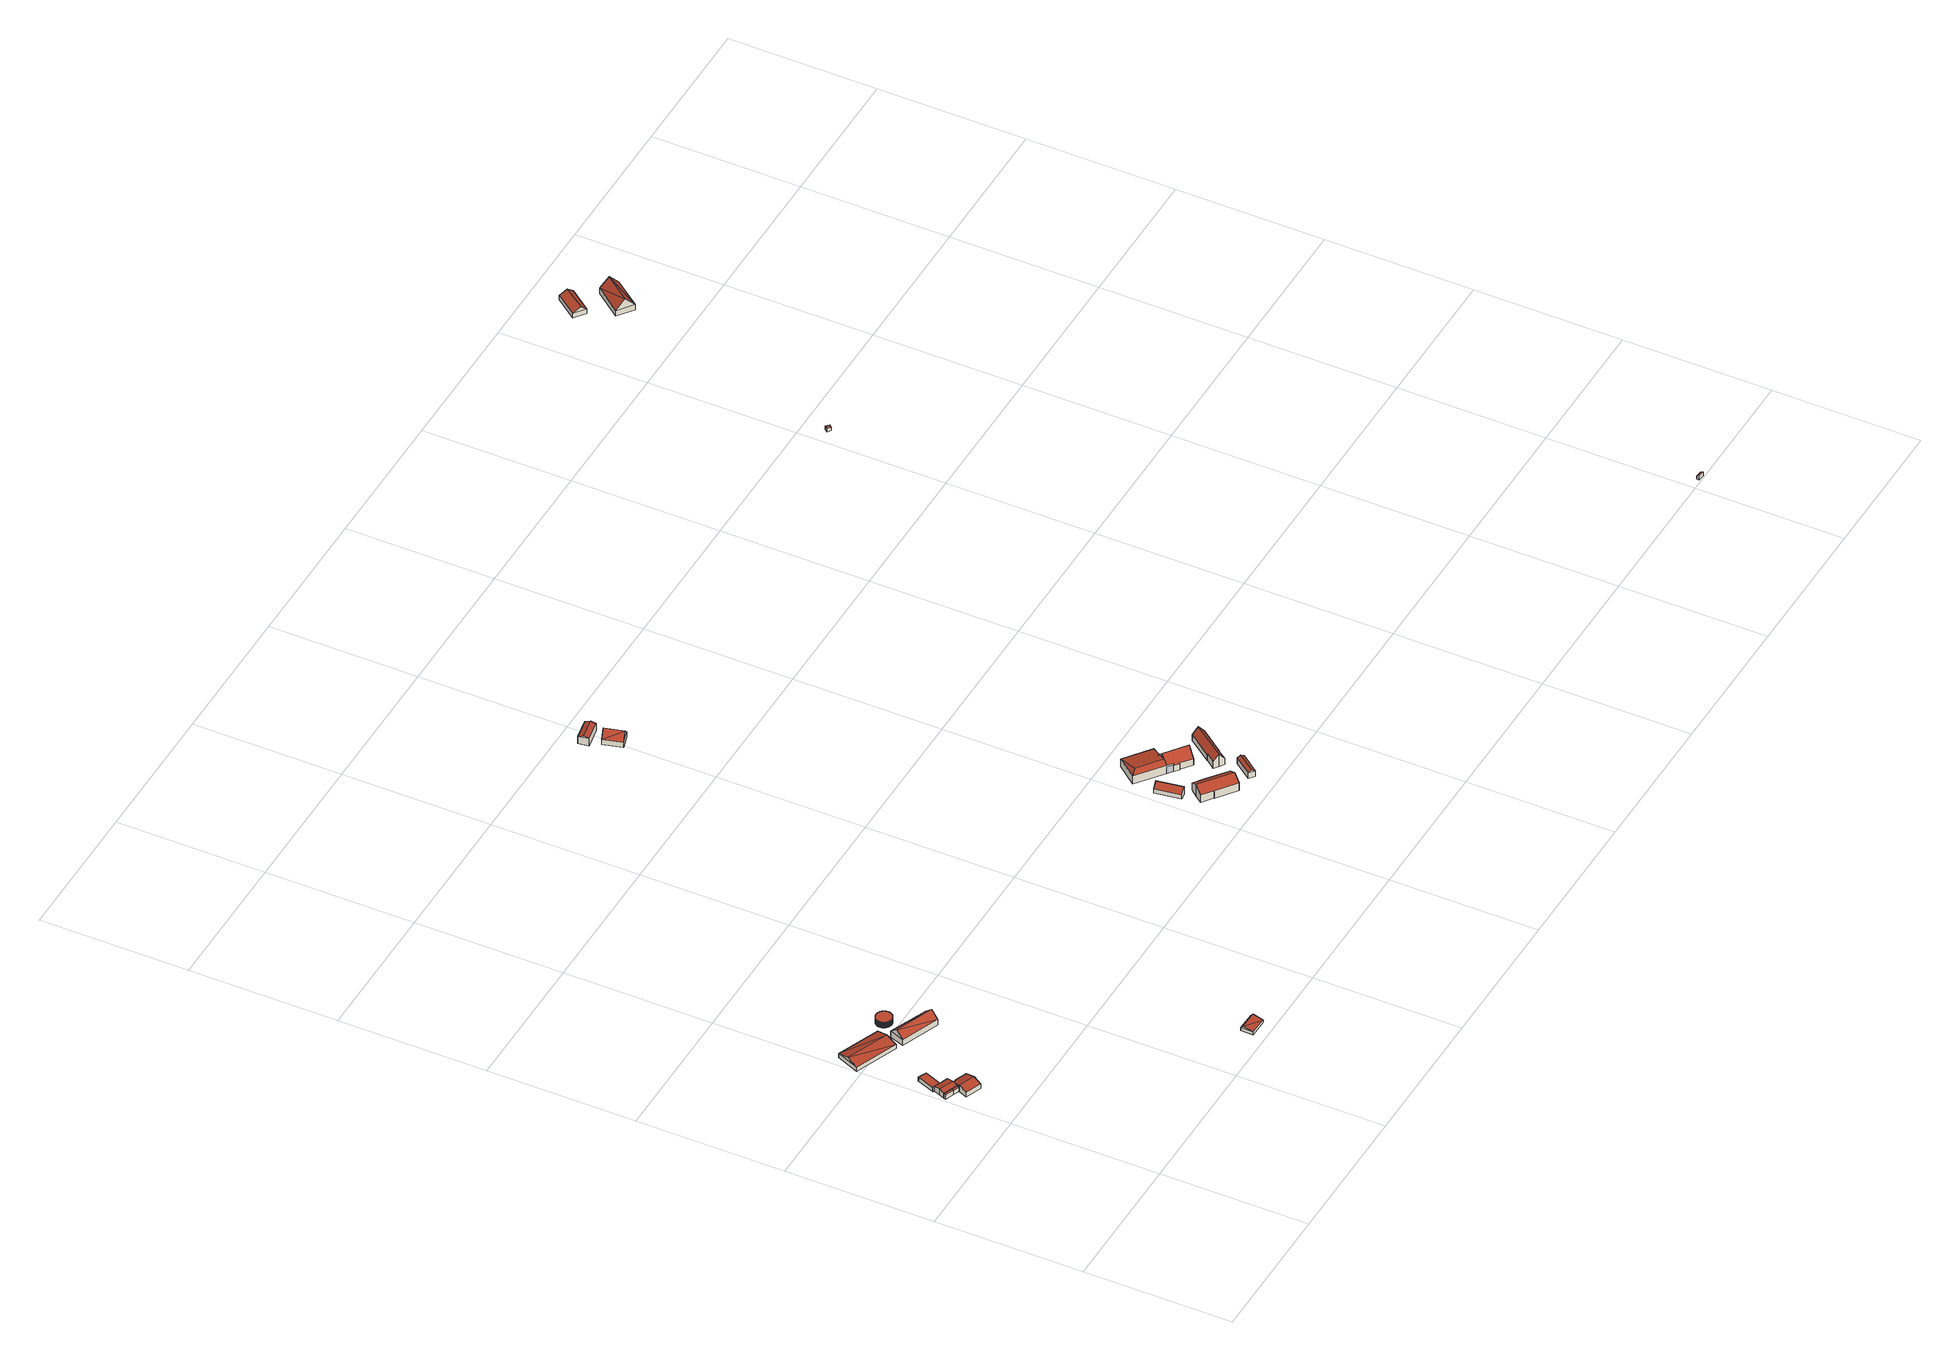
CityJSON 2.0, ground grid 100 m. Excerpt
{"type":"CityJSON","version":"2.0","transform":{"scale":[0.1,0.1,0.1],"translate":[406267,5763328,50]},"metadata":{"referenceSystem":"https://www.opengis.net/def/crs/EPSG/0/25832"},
"CityObjects":{
"building1":{"type":"Building","attributes":{"Gemeindeschluessel":"05515000","Geometrietyp2DReferenz":"3000","function":"51009_1610","roofType":"2100","measuredHeight":3.67},"geometry":[{"type":"Solid","lod":"2","boundaries":[[[[0,1,2,3]],[[4,5,1,0]],[[6,7,5,4]],[[3,2,7,6]],[[4,0,3,6]],[[1,5,7,2]]]],"semantics":{"surfaces":[{"type":"WallSurface"},{"type":"RoofSurface"},{"type":"GroundSurface"}],"values":[[0,0,0,0,1,2]]}}]},
"building2":{"type":"Building","attributes":{"Gemeindeschluessel":"05515000","Geometrietyp2DReferenz":"3000","function":"31001_1000"},"address":[{"country":"Germany","locality":"Münster","thoroughfareNumber":"97","thoroughfareName":"Coermühle"}],"children":["building2-1","building2-2","building2-3","building2-4"]},
"building2-1":{"type":"BuildingPart","attributes":{"roofType":"3100","measuredHeight":4.75},"parents":["building2"],"geometry":[{"type":"Solid","lod":"2","boundaries":[[[[8,9,10,11,12,13]],[[14,15,16,17]],[[18,19,20,21]],[[22,23,19,18]],[[24,25,23,22]],[[26,27,28,25,24]],[[21,14,17,29,30,18]],[[8,13,26,24,22,18,30]],[[11,10,31,16,15,20,19,23,25,28]],[[27,26,13,12]],[[11,28,27,12]],[[9,8,30,32]],[[10,9,32,31]],[[32,30,29]],[[16,31,32,29,17]],[[15,14,21,20]]]],"semantics":{"surfaces":[{"type":"WallSurface"},{"type":"RoofSurface"},{"type":"GroundSurface"},{"type":"ClosureSurface"}],"values":[[0,0,0,0,0,0,1,1,2,0,3,0,3,0,3,3]]}}]},
"building2-2":{"type":"BuildingPart","attributes":{"roofType":"2100","measuredHeight":3.79},"parents":["building2"],"geometry":[{"type":"Solid","lod":"2","boundaries":[[[[33,21,20,34,35]],[[4,36,15,14,6]],[[35,34,36,4]],[[6,33,35,4]],[[20,15,36,34]],[[21,33,6,14]],[[15,20,21,14]]]],"semantics":{"surfaces":[{"type":"WallSurface"},{"type":"RoofSurface"},{"type":"GroundSurface"},{"type":"ClosureSurface"}],"values":[[0,0,0,1,2,0,3]]}}]},
"building2-3":{"type":"BuildingPart","attributes":{"roofType":"3100","measuredHeight":5.16},"parents":["building2"],"geometry":[{"type":"Solid","lod":"2","boundaries":[[[[37,38,10,9]],[[39,40,38,37]],[[41,42,40,39]],[[43,44,42,41]],[[45,46,44,43]],[[47,48,46,45]],[[49,50,48,47]],[[51,52,50,49]],[[53,54,52,51]],[[55,56,54,53]],[[57,58,56,55]],[[59,60,58,57]],[[61,17,16,60,59]],[[55,53,51,49,57]],[[47,45,43,41,39,37,9,32,29,61,59,57,49]],[[38,40,42,44,46,48,50,52,54,56,58,60,16,31,10]],[[17,61,29]],[[10,31,32,9]],[[31,16,17,29,32]]]],"semantics":{"surfaces":[{"type":"WallSurface"},{"type":"RoofSurface"},{"type":"GroundSurface"},{"type":"ClosureSurface"}],"values":[[0,0,0,0,0,0,0,0,0,0,0,0,0,1,1,2,0,3,3]]}}]},
"building2-4":{"type":"BuildingPart","attributes":{"roofType":"1000","measuredHeight":3.04},"parents":["building2"],"geometry":[{"type":"Solid","lod":"2","boundaries":[[[[62,63,64,65]],[[12,11,63,62]],[[65,64,28,27]],[[12,62,65,27]],[[63,11,28,64]],[[11,12,27,28]]]],"semantics":{"surfaces":[{"type":"WallSurface"},{"type":"RoofSurface"},{"type":"GroundSurface"},{"type":"ClosureSurface"}],"values":[[0,0,0,1,2,3]]}}]},
"building3":{"type":"Building","attributes":{"Gemeindeschluessel":"05515000","Geometrietyp2DReferenz":"3000","function":"31001_2700","roofType":"3100","measuredHeight":5.42},"geometry":[{"type":"Solid","lod":"2","boundaries":[[[[66,67,68,69]],[[70,71,67,66]],[[72,73,71,70]],[[69,68,73,72]],[[66,74,70]],[[72,75,69]],[[69,75,74]],[[74,66,69]],[[75,72,70]],[[70,74,75]],[[67,71,73,68]]]],"semantics":{"surfaces":[{"type":"WallSurface"},{"type":"RoofSurface"},{"type":"GroundSurface"}],"values":[[0,0,0,0,0,0,1,1,1,1,2]]}}]},
"building4":{"type":"Building","attributes":{"Gemeindeschluessel":"05515000","Geometrietyp2DReferenz":"3000","function":"31001_2700","roofType":"3100","measuredHeight":8.98},"geometry":[{"type":"Solid","lod":"2","boundaries":[[[[76,77,78,79]],[[80,81,77,76]],[[82,83,81,80]],[[79,78,83,82]],[[76,84,80]],[[82,85,79]],[[79,85,84]],[[84,76,79]],[[85,82,80]],[[80,84,85]],[[77,81,83,78]]]],"semantics":{"surfaces":[{"type":"WallSurface"},{"type":"RoofSurface"},{"type":"GroundSurface"}],"values":[[0,0,0,0,0,0,1,1,1,1,2]]}}]},
"building5":{"type":"Building","attributes":{"Gemeindeschluessel":"05515000","Geometrietyp2DReferenz":"3000","function":"51003_1201","roofType":"1000","measuredHeight":4.23},"geometry":[{"type":"Solid","lod":"2","boundaries":[[[[86,87,88,89]],[[90,91,87,86]],[[92,93,91,90]],[[94,95,93,92]],[[96,97,95,94]],[[98,99,97,96]],[[100,101,99,98]],[[102,103,101,100]],[[104,105,103,102]],[[106,107,105,104]],[[108,109,107,106]],[[110,111,109,108]],[[112,113,111,110]],[[114,115,113,112]],[[116,117,115,114]],[[118,119,117,116]],[[120,121,119,118]],[[122,123,121,120]],[[124,125,123,122]],[[126,127,125,124]],[[128,129,127,126]],[[130,131,129,128]],[[132,133,131,130]],[[134,135,133,132]],[[136,137,135,134]],[[138,139,137,136]],[[140,141,139,138]],[[142,143,141,140]],[[144,145,143,142]],[[146,147,145,144]],[[148,149,147,146]],[[150,151,149,148]],[[152,153,151,150]],[[154,155,153,152]],[[156,157,155,154]],[[158,159,157,156]],[[160,161,159,158]],[[162,163,161,160]],[[164,165,163,162]],[[166,167,165,164]],[[168,169,167,166]],[[170,171,169,168]],[[172,173,171,170]],[[174,175,173,172]],[[176,177,175,174]],[[178,179,177,176]],[[180,181,179,178]],[[182,183,181,180]],[[184,185,183,182]],[[186,187,185,184]],[[188,189,187,186]],[[190,191,189,188]],[[192,193,191,190]],[[194,195,193,192]],[[196,197,195,194]],[[198,199,197,196]],[[200,201,199,198]],[[202,203,201,200]],[[204,205,203,202]],[[206,207,205,204]],[[208,209,207,206]],[[210,211,209,208]],[[212,213,211,210]],[[214,215,213,212]],[[216,217,215,214]],[[218,219,217,216]],[[220,221,219,218]],[[222,223,221,220]],[[224,225,223,222]],[[226,227,225,224]],[[228,229,227,226]],[[230,231,229,228]],[[89,88,231,230]],[[228,226,224,222,220,218,216,214,212,210,208,206,204,202,200,198,196,194,192,190,188,186,184,182,180,178,176,174,172,170,168,166,164,162,160,158,156,154,152,150,148,146,144,142,140,138,136,134,132,130,128,126,124,122,120,118,116,114,112,110,108,106,104,102,100,98,96,94,92,90,86,89,230]],[[87,91,93,95,97,99,101,103,105,107,109,111,113,115,117,119,121,123,125,127,129,131,133,135,137,139,141,143,145,147,149,151,153,155,157,159,161,163,165,167,169,171,173,175,177,179,181,183,185,187,189,191,193,195,197,199,201,203,205,207,209,211,213,215,217,219,221,223,225,227,229,231,88]]]],"semantics":{"surfaces":[{"type":"WallSurface"},{"type":"RoofSurface"},{"type":"GroundSurface"}],"values":[[0,0,0,0,0,0,0,0,0,0,0,0,0,0,0,0,0,0,0,0,0,0,0,0,0,0,0,0,0,0,0,0,0,0,0,0,0,0,0,0,0,0,0,0,0,0,0,0,0,0,0,0,0,0,0,0,0,0,0,0,0,0,0,0,0,0,0,0,0,0,0,0,0,1,2]]}}]},
"building6":{"type":"Building","attributes":{"Gemeindeschluessel":"05515000","Geometrietyp2DReferenz":"3000","function":"31001_2700","roofType":"3100","measuredHeight":3.95},"geometry":[{"type":"Solid","lod":"2","boundaries":[[[[232,233,234,235]],[[236,237,233,232]],[[238,239,237,236]],[[235,234,239,238]],[[232,240,236]],[[238,241,235]],[[235,241,240]],[[240,232,235]],[[241,238,236]],[[236,240,241]],[[233,237,239,234]]]],"semantics":{"surfaces":[{"type":"WallSurface"},{"type":"RoofSurface"},{"type":"GroundSurface"}],"values":[[0,0,0,0,0,0,1,1,1,1,2]]}}]},
"building7":{"type":"Building","attributes":{"Gemeindeschluessel":"05515000","Geometrietyp2DReferenz":"3000","function":"31001_1000","roofType":"3100","measuredHeight":9.02},"address":[{"country":"Germany","locality":"Münster","thoroughfareNumber":"29","thoroughfareName":"Messingweg"}],"geometry":[{"type":"Solid","lod":"2","boundaries":[[[[242,243,244,245]],[[246,247,243,242]],[[248,249,247,246]],[[245,244,249,248]],[[242,250,246]],[[248,251,245]],[[251,250,242]],[[242,245,251]],[[248,246,250]],[[250,251,248]],[[243,247,249,244]]]],"semantics":{"surfaces":[{"type":"WallSurface"},{"type":"RoofSurface"},{"type":"GroundSurface"}],"values":[[0,0,0,0,0,0,1,1,1,1,2]]}}]},
"building8":{"type":"Building","attributes":{"Gemeindeschluessel":"05515000","Geometrietyp2DReferenz":"3000","function":"31001_2700","roofType":"3100","measuredHeight":6.8},"geometry":[{"type":"Solid","lod":"2","boundaries":[[[[252,253,254,255]],[[256,257,253,252]],[[258,259,257,256]],[[255,254,259,258]],[[252,260,256]],[[258,261,255]],[[255,261,260,252]],[[256,260,261,258]],[[253,257,259,254]]]],"semantics":{"surfaces":[{"type":"WallSurface"},{"type":"RoofSurface"},{"type":"GroundSurface"}],"values":[[0,0,0,0,0,0,1,1,2]]}}]},
"building9":{"type":"Building","attributes":{"Gemeindeschluessel":"05515000","Geometrietyp2DReferenz":"3000","function":"31001_2700","roofType":"2100","measuredHeight":6.24},"geometry":[{"type":"Solid","lod":"2","boundaries":[[[[262,263,264,265]],[[266,267,263,262]],[[268,269,267,266]],[[265,264,269,268]],[[266,262,265,268]],[[263,267,269,264]]]],"semantics":{"surfaces":[{"type":"WallSurface"},{"type":"RoofSurface"},{"type":"GroundSurface"}],"values":[[0,0,0,0,1,2]]}}]},
"building10":{"type":"Building","attributes":{"Gemeindeschluessel":"05515000","Geometrietyp2DReferenz":"3000","function":"31001_2700","roofType":"3100","measuredHeight":9.44},"geometry":[{"type":"Solid","lod":"2","boundaries":[[[[270,271,272,273]],[[274,275,271,270]],[[276,277,275,274]],[[278,279,277,276]],[[280,281,279,278]],[[282,283,281,280]],[[284,285,283,282]],[[286,287,285,284]],[[288,289,287,286]],[[273,272,289,288]],[[282,280,278,276,274,284]],[[270,273,288,286,284,274]],[[271,275,277,279,281,283,285,287,289,272]]]],"semantics":{"surfaces":[{"type":"WallSurface"},{"type":"RoofSurface"},{"type":"GroundSurface"}],"values":[[0,0,0,0,0,0,0,0,0,0,1,1,2]]}}]},
"building11":{"type":"Building","attributes":{"Gemeindeschluessel":"05515000","Geometrietyp2DReferenz":"3000","function":"31001_1000"},"address":[{"country":"Germany","locality":"Münster","thoroughfareNumber":"100","thoroughfareName":"Coermühle"}],"children":["building11-1","building11-2"]},
"building11-1":{"type":"BuildingPart","attributes":{"roofType":"3100","measuredHeight":11.28},"parents":["building11"],"geometry":[{"type":"Solid","lod":"2","boundaries":[[[[290,291,292,293]],[[294,295,291,290]],[[296,295,294]],[[297,298,299,300]],[[301,302,298,297]],[[303,304,302,301]],[[305,306,304,303]],[[307,308,306,305]],[[293,292,308,307]],[[301,297,300,309,310,303]],[[311,312,313,296,294,290,293,307,305,303,310]],[[291,295,314,315,316,299,298,302,304,306,308,292]],[[295,296,313,314]],[[311,310,317]],[[314,313,312,315]],[[315,312,311,317,316]],[[317,310,309]],[[317,309,300,299,316]]]],"semantics":{"surfaces":[{"type":"WallSurface"},{"type":"RoofSurface"},{"type":"GroundSurface"},{"type":"ClosureSurface"}],"values":[[0,0,0,0,0,0,0,0,0,1,1,2,3,0,3,3,0,3]]}}]},
"building11-2":{"type":"BuildingPart","attributes":{"roofType":"5000","measuredHeight":8.7},"parents":["building11"],"geometry":[{"type":"Solid","lod":"2","boundaries":[[[[295,296,318]],[[319,320,295,318]],[[321,322,320,319]],[[323,324,322,321]],[[325,300,299,324,323]],[[319,326,321]],[[318,327,328,326,319]],[[311,317,309,325,323,321,326,328]],[[314,295,320,322,324,299,316,315]],[[313,312,328,327]],[[314,315,312,313]],[[313,327,318,296]],[[295,314,313,296]],[[300,325,309]],[[311,328,312]],[[316,317,311,312,315]],[[299,300,309,317,316]]]],"semantics":{"surfaces":[{"type":"WallSurface"},{"type":"RoofSurface"},{"type":"GroundSurface"},{"type":"ClosureSurface"}],"values":[[0,0,0,0,0,1,1,1,2,0,3,0,3,0,0,3,3]]}}]},
"building12":{"type":"Building","attributes":{"Gemeindeschluessel":"05515000","Geometrietyp2DReferenz":"3000","function":"31001_2700","roofType":"3100","measuredHeight":5.75},"geometry":[{"type":"Solid","lod":"2","boundaries":[[[[329,330,331,332]],[[333,334,330,329]],[[335,336,334,333]],[[332,331,336,335]],[[329,337,333]],[[335,338,332]],[[332,338,337,329]],[[333,337,338,335]],[[330,334,336,331]]]],"semantics":{"surfaces":[{"type":"WallSurface"},{"type":"RoofSurface"},{"type":"GroundSurface"}],"values":[[0,0,0,0,0,0,1,1,2]]}}]},
"building13":{"type":"Building","attributes":{"Gemeindeschluessel":"05515000","Geometrietyp2DReferenz":"3000","function":"31001_2700","roofType":"3100","measuredHeight":9.48},"geometry":[{"type":"Solid","lod":"2","boundaries":[[[[339,340,341,342]],[[343,344,340,339]],[[345,346,344,343]],[[347,348,346,345]],[[349,350,348,347]],[[351,352,350,349]],[[353,354,352,351]],[[355,356,354,353]],[[357,358,356,355]],[[342,341,358,357]],[[351,349,347,345,343,353]],[[339,342,357,355,353,343]],[[340,344,346,348,350,352,354,356,358,341]]]],"semantics":{"surfaces":[{"type":"WallSurface"},{"type":"RoofSurface"},{"type":"GroundSurface"}],"values":[[0,0,0,0,0,0,0,0,0,0,1,1,2]]}}]},
"building14":{"type":"Building","attributes":{"Gemeindeschluessel":"05515000","Geometrietyp2DReferenz":"3000","function":"31001_2500","roofType":"1000","measuredHeight":2.69},"address":[{"country":"Germany","locality":"Münster","thoroughfareNumber":"111a","thoroughfareName":"Coermühle"}],"geometry":[{"type":"Solid","lod":"2","boundaries":[[[[359,360,361,362]],[[363,364,360,359]],[[365,366,364,363]],[[362,361,366,365]],[[363,359,362,365]],[[360,364,366,361]]]],"semantics":{"surfaces":[{"type":"WallSurface"},{"type":"RoofSurface"},{"type":"GroundSurface"}],"values":[[0,0,0,0,1,2]]}}]},
"building15":{"type":"Building","attributes":{"Gemeindeschluessel":"05515000","Geometrietyp2DReferenz":"3000","function":"51002_9999","roofType":"2100","measuredHeight":3},"geometry":[{"type":"Solid","lod":"2","boundaries":[[[[367,368,369,370]],[[371,372,368,367]],[[373,374,372,371]],[[370,369,374,373]],[[371,367,370,373]],[[368,372,374,369]]]],"semantics":{"surfaces":[{"type":"WallSurface"},{"type":"RoofSurface"},{"type":"GroundSurface"}],"values":[[0,0,0,0,1,2]]}}]},
"building16":{"type":"Building","attributes":{"Gemeindeschluessel":"05515000","Geometrietyp2DReferenz":"3000","function":"31001_1000","roofType":"3100","measuredHeight":6.58},"address":[{"country":"Germany","locality":"Münster","thoroughfareNumber":"115a","thoroughfareName":"Coermühle"}],"geometry":[{"type":"Solid","lod":"2","boundaries":[[[[375,376,377,378]],[[379,380,376,375]],[[381,382,380,379]],[[378,377,382,381]],[[375,383,379]],[[381,384,378]],[[378,384,383,375]],[[379,383,384,381]],[[376,380,382,377]]]],"semantics":{"surfaces":[{"type":"WallSurface"},{"type":"RoofSurface"},{"type":"GroundSurface"}],"values":[[0,0,0,0,0,0,1,1,2]]}}]},
"building17":{"type":"Building","attributes":{"Gemeindeschluessel":"05515000","Geometrietyp2DReferenz":"3000","function":"31001_1000","roofType":"3100","measuredHeight":10.98},"address":[{"country":"Germany","locality":"Münster","thoroughfareNumber":"115","thoroughfareName":"Coermühle"}],"geometry":[{"type":"Solid","lod":"2","boundaries":[[[[385,386,387,388]],[[389,390,386,385]],[[391,392,390,389]],[[388,387,392,391]],[[385,393,389]],[[391,394,388]],[[385,388,394]],[[394,393,385]],[[393,394,391]],[[391,389,393]],[[386,390,392,387]]]],"semantics":{"surfaces":[{"type":"WallSurface"},{"type":"RoofSurface"},{"type":"GroundSurface"}],"values":[[0,0,0,0,0,0,1,1,1,1,2]]}}]}
},
"vertices":[
[116,1405,39],[116,1405,6],[122,1419,6],[122,1419,43],[79,1420,39],[79,1420,6],[85,1434,43],[85,1434,6],
[153,1502,41],[153,1502,28],[153,1502,5],[101,1522,5],[101,1522,35],[101,1522,41],[85,1434,41],[85,1434,5],[122,1419,5],[122,1419,41],[36,1493,53],[36,1493,5],[22,1459,5],[22,1459,41],[54,1538,42],[54,1538,5],[43,1542,42],[43,1542,5],[44,1545,41],[44,1545,35],[44,1545,5],[128,1437,47],[135,1454,53],[135,1454,5],[135,1454,42],
[22,1459,43],[17,1444,5],[17,1444,39],[79,1420,5],
[159,1500,28],[159,1500,5],[145,1466,38],[145,1466,5],[142,1459,40],[142,1459,5],[163,1451,40],[163,1451,5],[166,1457,38],[166,1457,5],[250,1424,38],[250,1424,5],[225,1360,57],[225,1360,5],[202,1303,40],[202,1303,5],[94,1346,40],[94,1346,5],[117,1403,57],[117,1403,5],[115,1404,57],[115,1404,5],[116,1405,56],[116,1405,5],[122,1419,52],
[149,1642,35],[149,1642,5],[92,1665,5],[92,1665,35],
[4,2032,36],[4,2032,4],[294,1917,4],[294,1917,36],[65,2186,36],[65,2186,4],[354,2072,36],[354,2072,4],[35,2109,58],[324,1994,58],
[340,1899,46],[340,1899,1],[600,1796,1],[600,1796,46],[378,1997,46],[378,1997,1],[639,1894,46],[639,1894,1],[359,1948,91],[619,1845,91],
[524,2076,48],[524,2076,5],[526,2081,5],[526,2081,48],[523,2071,48],[523,2071,5],[520,2067,48],[520,2067,5],[517,2062,48],[517,2062,5],[514,2058,48],[514,2058,5],[510,2053,48],[510,2053,5],[506,2050,48],[506,2050,5],[501,2047,48],[501,2047,5],[496,2044,48],[496,2044,5],[490,2042,48],[490,2042,5],[485,2040,48],[485,2040,5],[479,2039,48],[479,2039,5],[474,2039,48],[474,2039,5],[469,2039,48],[469,2039,5],[464,2040,48],[464,2040,5],[459,2042,48],[459,2042,5],[454,2043,48],[454,2043,5],[450,2045,48],[450,2045,5],[446,2047,48],[446,2047,5],[443,2050,48],[443,2050,5],[440,2052,48],[440,2052,5],[437,2055,48],[437,2055,5],[435,2057,48],[435,2057,5],[433,2060,48],[433,2060,5],[431,2062,48],[431,2062,5],[429,2065,48],[429,2065,5],[428,2066,48],[428,2066,5],[427,2069,48],[427,2069,5],[426,2072,48],[426,2072,5],[425,2075,48],[425,2075,5],[424,2078,48],[424,2078,5],[423,2082,48],[423,2082,5],[422,2086,48],[422,2086,5],[422,2090,48],[422,2090,5],[422,2094,48],[422,2094,5],[422,2099,48],[422,2099,5],[423,2103,48],[423,2103,5],[424,2108,48],[424,2108,5],[426,2113,48],[426,2113,5],[429,2118,48],[429,2118,5],[432,2122,48],[432,2122,5],[435,2127,48],[435,2127,5],[439,2131,48],[439,2131,5],[444,2134,48],[444,2134,5],[448,2137,48],[448,2137,5],[454,2140,48],[454,2140,5],[459,2142,48],[459,2142,5],[465,2143,48],[465,2143,5],[470,2144,48],[470,2144,5],[476,2144,48],[476,2144,5],[481,2144,48],[481,2144,5],[486,2143,48],[486,2143,5],[491,2142,48],[491,2142,5],[495,2140,48],[495,2140,5],[499,2138,48],[499,2138,5],[503,2136,48],[503,2136,5],[506,2133,48],[506,2133,5],[509,2131,48],[509,2131,5],[512,2128,48],[512,2128,5],[514,2126,48],[514,2126,5],[516,2123,48],[516,2123,5],[518,2120,48],[518,2120,5],[520,2118,48],[520,2118,5],[521,2115,48],[521,2115,5],[522,2112,48],[522,2112,5],[524,2109,48],[524,2109,5],[525,2106,48],[525,2106,5],[526,2102,48],[526,2102,5],[526,2099,48],[526,2099,5],[527,2094,48],[527,2094,5],[527,2090,48],[527,2090,5],[526,2086,48],[526,2086,5],
[1371,75,32],[1371,75,10],[1498,73,10],[1498,73,32],[1373,161,32],[1373,161,10],[1499,159,32],[1499,159,10],[1373,143,49],[1499,141,49],
[1945,4740,48],[1945,4740,10],[1982,4611,10],[1982,4611,48],[2037,4766,48],[2037,4766,10],[2074,4637,48],[2074,4637,10],[1991,4753,100],[2028,4624,100],
[1903,4801,64],[1903,4801,8],[2044,4827,8],[2044,4827,64],[1890,4870,64],[1890,4870,8],[2032,4896,64],[2032,4896,8],[1897,4836,76],[2038,4861,76],
[3086,1434,40],[3086,1434,7],[3130,1441,7],[3130,1441,69],[3058,1610,40],[3058,1610,7],[3102,1617,69],[3102,1617,7],
[3386,1265,66],[3386,1265,7],[3257,1364,7],[3257,1364,66],[3349,1215,101],[3349,1215,7],[3311,1166,66],[3311,1166,7],[3181,1266,66],[3181,1266,7],[3182,1266,66],[3182,1266,7],[3111,1320,66],[3111,1320,7],[3149,1369,101],[3149,1369,7],[3186,1417,66],[3186,1417,7],[3256,1364,66],[3256,1364,7],
[3285,1590,57],[3285,1590,10],[3314,1567,10],[3314,1567,57],[3286,1592,59],[3286,1592,10],[3286,1592,60],[3357,1687,59],[3357,1687,10],[3320,1715,10],[3320,1715,60],[3461,1607,59],[3461,1607,10],[3426,1559,123],[3426,1559,10],[3390,1512,59],[3390,1512,10],[3316,1569,60],[3316,1569,10],[3305,1695,86],[3285,1668,123],[3270,1648,97],[3270,1647,96],[3249,1620,60],[3249,1620,10],[3270,1647,10],[3285,1668,10],[3285,1668,93],
[3286,1592,71],[3073,1756,71],[3073,1756,10],[3179,1893,71],[3179,1893,10],[3353,1759,71],[3353,1759,10],[3320,1715,81],[3115,1766,97],[3249,1620,71],[3270,1647,97],
[3522,1287,55],[3522,1287,11],[3428,1165,11],[3428,1165,55],[3560,1258,55],[3560,1258,11],[3467,1136,55],[3467,1136,11],[3541,1273,69],[3448,1151,69],
[3476,1347,61],[3476,1347,12],[3523,1410,12],[3523,1410,61],[3446,1369,107],[3446,1369,12],[3416,1392,61],[3416,1392,12],[3464,1456,61],[3464,1456,12],[3462,1457,58],[3462,1457,12],[3585,1621,58],[3585,1621,12],[3617,1596,107],[3617,1596,12],[3649,1572,58],[3649,1572,12],[3525,1408,58],[3525,1408,12],
[5123,4840,36],[5123,4840,9],[5101,4858,9],[5101,4858,36],[5109,4822,36],[5109,4822,9],[5087,4839,36],[5087,4839,9],
[7110,2,46],[7110,2,16],[7112,20,16],[7112,20,40],[7066,7,46],[7066,7,16],[7068,25,40],[7068,25,16],
[5430,6812,41],[5430,6812,6],[5319,6664,6],[5319,6664,41],[5505,6756,41],[5505,6756,6],[5395,6608,41],[5395,6608,6],[5474,6779,71],[5364,6631,71],
[5552,6364,51],[5552,6364,8],[5691,6545,8],[5691,6545,51],[5449,6441,51],[5449,6441,8],[5589,6622,51],[5589,6622,8],[5500,6403,118],[5640,6583,118]
]}
